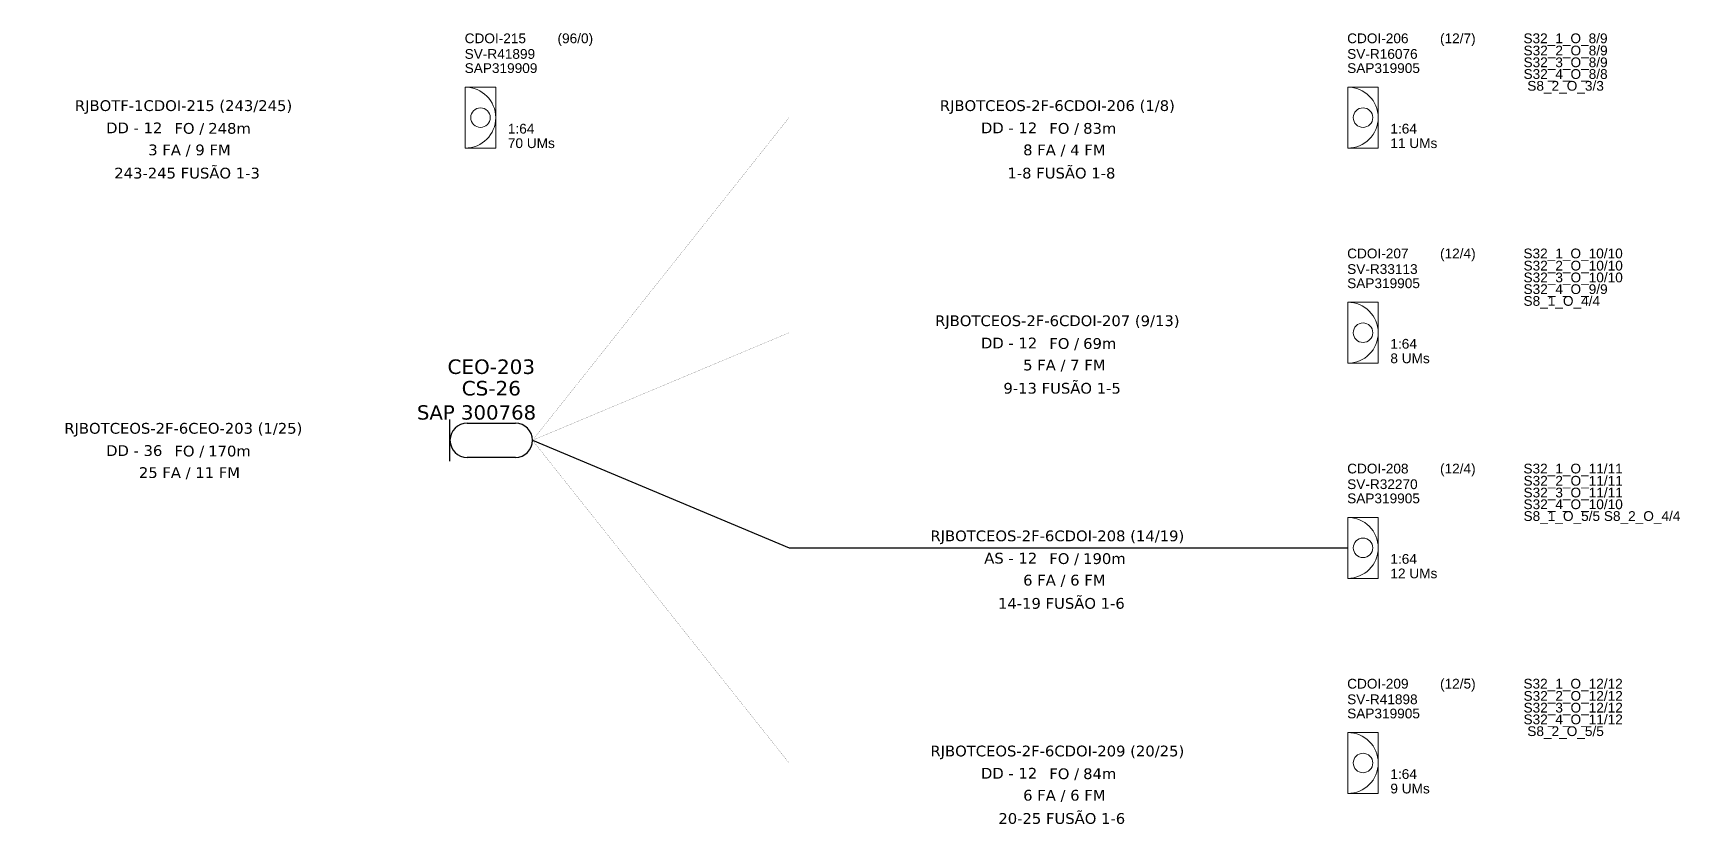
# Model space of a CAD drawing. Header units: millimetres. Extents: x 2479 to 4240, y 59 to 653.
# Drawn here: x 2658.4 to 2865, y 225.7 to 325 of the extents above; entities that cross this region are included whole.
import ezdxf
from ezdxf.enums import TextEntityAlignment as Align

# ---------------------------------------------------------------- set-up
doc = ezdxf.new("R2010")
doc.units = ezdxf.units.MM
doc.header["$LTSCALE"] = 0.1
doc.header["$MEASUREMENT"] = 0
for name, color, linetype, lineweight in [("20.0-LEGENDA DOS CDO'S", 1, 'Continuous', 0), ('20.1-CDO_INTERIOR', 1, 'Continuous', 0), ('40.1-ETIQUETAS', 1, 'Continuous', 20), ('Texto_Cabos', 1, 'Continuous', 20)]:
    doc.layers.add(name, color=color, linetype=linetype, lineweight=lineweight)
for name, color, linetype in [('20.4-CEO', 1, 'Continuous'), ('20.5-CABO AÉREO', 1, 'Continuous'), ('CD a instalar', 1, 'Continuous')]:
    doc.layers.add(name, color=color, linetype=linetype)
doc.styles.add('ARIAL', font='arial.ttf')
doc.styles.add('siredit', font='verdana.ttf')
doc.linetypes.add('FENCELINE1', pattern='A,0.25,-0.1,[133,ltypeshp.shx,S=0.1,R=0,X=-0.1,Y=0],-0.1,1', length=1.45)

# ---------------------------------------------------------------- blocks, each defined once
blk = doc.blocks.new('Attributo_cabos')
at = {"layer": 'Texto_Cabos', "color": 0, "style": 'siredit'}
blk.add_text('FO /', height=1.5, dxfattribs=at).set_placement((1.49, -1.5), align=Align.MIDDLE_RIGHT)
at = {"layer": 'Texto_Cabos', "color": 0, "style": 'siredit', "flags": 1}
for tag, p in [('ID', (-0.57, 7.5)), ('N_CABOS_R_PRIMARIA', (-0.57, 4.5)), ('S/CORTE_R_PRIMARIA', (-0.57, -10.5)), ('FUSÃO_R_PRIMARIA', (-0.57, -13.5)), ('T_CABOS', (-0.57, -19.5))]:
    blk.add_attdef(tag, text='', height=1.5, dxfattribs=at).set_placement(p, align=Align.MIDDLE_CENTER)
at = {"layer": 'Texto_Cabos', "color": 0, "style": 'siredit'}
for tag, p in [('N_CABOS_001', (-16.32, 0.92)), ('FUSÃO_001', (-1.03, -8.25))]:
    blk.add_attdef(tag, p, '', height=1.5, dxfattribs=at)
blk.add_attdef('FIBRAS', text='', height=1.5, dxfattribs=at).set_placement((-4.34, -1.43), align=Align.MIDDLE_RIGHT)
blk.add_attdef('METROS', text='', height=1.5, dxfattribs=at).set_placement((2.05, -1.5), align=Align.MIDDLE_LEFT)
blk.add_attdef('FA/FM', text='', height=1.5, dxfattribs=at).set_placement((-0.57, -4.5), align=Align.MIDDLE_CENTER)
at = {"layer": 'Texto_Cabos', "color": 0, "style": 'siredit', "flags": 1}
blk.add_attdef('S/CORTE', text='', height=1.5, dxfattribs=at).set_placement((-0.57, -16.5), align=Align.CENTER)
blk = doc.blocks.new('CDO_INTERIOR_TROCA')
at = {"layer": '20.1-CDO_INTERIOR', "color": 0, "lineweight": 18}
blk.add_lwpolyline([(4.25, -4.25), (4.25, 4.25), (0, 4.25), (0, -4.25)], close=True, dxfattribs=at)
blk.add_circle((2.13, 0), 1.36, dxfattribs=at)
blk.add_arc((0, 0), 4.25, 270, 90, dxfattribs=at)
at = {"layer": "20.0-LEGENDA DOS CDO'S", "color": 0, "style": 'ARIAL'}
for tag, p in [('CDO_N', (-0.08, 10.38)), ('SPLITER_1', (24.48, 10.38)), ('SURVEY', (-0.08, 8.2)), ('SPLITER_2', (24.5, 8.68)), ('SAP_ANTIGO', (-0.08, 6.23)), ('/_SAP_NOVO', (12.37, 6.23)), ('SPLITER_3', (24.5, 7.04)), ('SPLITER_4', (24.5, 5.4)), ('SPLITER_5', (24.5, 3.75)), ('1:XX', (5.94, -2.22)), ('UMS', (5.94, -4.24))]:
    blk.add_attdef(tag, p, '', height=1.36, dxfattribs=at)
blk.add_attdef('FIBRAS_UTILIZADAS', text='', height=1.36, dxfattribs=at).set_placement((15.34, 10.38), align=Align.CENTER)
blk = doc.blocks.new('CEO_UN')
at = {"layer": '20.4-CEO', "color": 0}
for p, q in [((-9.11, 2.39), (-2.39, 2.39)), ((-2.39, -2.39), (-9.11, -2.39))]:
    blk.add_line(p, q, dxfattribs=at)
blk.add_lwpolyline([(-11.5, -2.89), (-11.5, 2.89)], dxfattribs=at)
for centre, start, end in [((-9.11, 0), 90, 270), ((-2.39, 0), 270, 90)]:
    blk.add_arc(centre, 2.39, start, end, dxfattribs=at)
at = {"layer": '20.4-CEO', "color": 7, "style": 'siredit'}
for tag, height, p in [('NOME?', 2.03, (-5.75, 10.27)), ('LOCAL?', 2.03, (-5.75, 7.27)), ('TIPO?', 2, (-9.11, 3.89))]:
    blk.add_attdef(tag, text='', height=height, dxfattribs=at).set_placement(p, align=Align.MIDDLE_CENTER)
blk.add_attdef('FIBRAS_RESERVA', text='', height=2.03, dxfattribs=at).set_placement((-5.75, -3.97), align=Align.TOP_CENTER)

msp = doc.modelspace()

# ---------------------------------------------------------------- linework, layer by layer
at = {"layer": '20.5-CABO AÉREO', "color": 0, "linetype": 'FENCELINE1', "ltscale": 50}
for p, q in [((2721.1, 273.89), (2753.28, 260.39)), ((2753.28, 260.39), (2823.36, 260.39))]:
    msp.add_line(p, q, dxfattribs=at)
at = {"layer": 'CD a instalar', "color": 0, "linetype": 'ByBlock', "const_width": 0.018}
for points in [[(2603.56, 273.89), (2642.58, 314.39), (2712.66, 314.39)], [(2721.1, 273.89), (2753.28, 314.39), (2823.36, 314.39)], [(2721.1, 273.89), (2753.28, 287.39), (2823.36, 287.39)], [(2603.56, 273.89), (2642.58, 273.89), (2710.75, 273.89)], [(2721.1, 273.89), (2753.28, 233.39), (2823.36, 233.39)]]:
    msp.add_lwpolyline(points, dxfattribs=at)

# ---------------------------------------------------------------- block references
at = {"color": 0}
ref = msp.add_blockref('CDO_INTERIOR_TROCA', (2712.66, 314.39), dxfattribs=dict(at, xscale=0.8999999999999772, yscale=0.8999999999999985, zscale=0.9))
ref.add_attrib('CDO_N', 'CDOI-215', (2712.59, 323.73), dxfattribs={"layer": "20.0-LEGENDA DOS CDO'S", "color": 0, "height": 1.224, "style": 'ARIAL'})
ref.add_attrib('FIBRAS_UTILIZADAS', '(96/0)', dxfattribs={"layer": "20.0-LEGENDA DOS CDO'S", "color": 0, "height": 1.224, "style": 'ARIAL'}).set_placement((2726.47, 323.73), align=Align.CENTER)
ref.add_attrib('SURVEY', 'SV-R41899', (2712.59, 321.77), dxfattribs={"layer": "20.0-LEGENDA DOS CDO'S", "color": 0, "height": 1.224, "style": 'ARIAL'})
ref.add_attrib('SAP_ANTIGO', 'SAP319909', (2712.59, 319.99), dxfattribs={"layer": "20.0-LEGENDA DOS CDO'S", "color": 0, "height": 1.224, "style": 'ARIAL'})
ref.add_attrib('1:XX', '1:64', (2718.01, 312.39), dxfattribs={"layer": "20.0-LEGENDA DOS CDO'S", "color": 0, "height": 1.224, "style": 'ARIAL'})
ref.add_attrib('UMS', '70 UMs', (2718.01, 310.57), dxfattribs={"layer": "20.0-LEGENDA DOS CDO'S", "color": 0, "height": 1.224, "style": 'ARIAL'})
ref = msp.add_blockref('CDO_INTERIOR_TROCA', (2823.36, 314.39), dxfattribs=dict(at, xscale=0.8999999999999772, yscale=0.8999999999999985, zscale=0.9))
ref.add_attrib('CDO_N', 'CDOI-206', (2823.29, 323.73), dxfattribs={"layer": "20.0-LEGENDA DOS CDO'S", "color": 0, "height": 1.224, "style": 'ARIAL'})
ref.add_attrib('FIBRAS_UTILIZADAS', '(12/7)', dxfattribs={"layer": "20.0-LEGENDA DOS CDO'S", "color": 0, "height": 1.224, "style": 'ARIAL'}).set_placement((2837.17, 323.73), align=Align.CENTER)
ref.add_attrib('SURVEY', 'SV-R16076', (2823.29, 321.77), dxfattribs={"layer": "20.0-LEGENDA DOS CDO'S", "color": 0, "height": 1.224, "style": 'ARIAL'})
ref.add_attrib('SAP_ANTIGO', 'SAP319905', (2823.29, 319.99), dxfattribs={"layer": "20.0-LEGENDA DOS CDO'S", "color": 0, "height": 1.224, "style": 'ARIAL'})
ref.add_attrib('1:XX', '1:64', (2828.71, 312.39), dxfattribs={"layer": "20.0-LEGENDA DOS CDO'S", "color": 0, "height": 1.224, "style": 'ARIAL'})
ref.add_attrib('UMS', '11 UMs', (2828.71, 310.57), dxfattribs={"layer": "20.0-LEGENDA DOS CDO'S", "color": 0, "height": 1.224, "style": 'ARIAL'})
ref.add_attrib('SPLITER_1', 'S32_1_O_8/9', (2845.4, 323.73), dxfattribs={"layer": "20.0-LEGENDA DOS CDO'S", "color": 0, "height": 1.2242, "style": 'ARIAL'})
ref.add_attrib('SPLITER_2', 'S32_2_O_8/9', (2845.41, 322.2), dxfattribs={"layer": "20.0-LEGENDA DOS CDO'S", "color": 0, "height": 1.2242, "style": 'ARIAL'})
ref.add_attrib('SPLITER_3', 'S32_3_O_8/9', (2845.41, 320.72), dxfattribs={"layer": "20.0-LEGENDA DOS CDO'S", "color": 0, "height": 1.2242, "style": 'ARIAL'})
ref.add_attrib('SPLITER_4', 'S32_4_O_8/8', (2845.41, 319.25), dxfattribs={"layer": "20.0-LEGENDA DOS CDO'S", "color": 0, "height": 1.2242, "style": 'ARIAL'})
ref.add_attrib('SPLITER_5', ' S8_2_O_3/3  ', (2845.41, 317.77), dxfattribs={"layer": "20.0-LEGENDA DOS CDO'S", "color": 0, "height": 1.2242, "style": 'ARIAL'})
ref = msp.add_blockref('CDO_INTERIOR_TROCA', (2823.36, 287.39), dxfattribs=dict(at, xscale=0.8999999999999772, yscale=0.8999999999999985, zscale=0.9))
ref.add_attrib('CDO_N', 'CDOI-207', (2823.29, 296.73), dxfattribs={"layer": "20.0-LEGENDA DOS CDO'S", "color": 0, "height": 1.224, "style": 'ARIAL'})
ref.add_attrib('FIBRAS_UTILIZADAS', '(12/4)', dxfattribs={"layer": "20.0-LEGENDA DOS CDO'S", "color": 0, "height": 1.224, "style": 'ARIAL'}).set_placement((2837.17, 296.73), align=Align.CENTER)
ref.add_attrib('SURVEY', 'SV-R33113', (2823.29, 294.77), dxfattribs={"layer": "20.0-LEGENDA DOS CDO'S", "color": 0, "height": 1.224, "style": 'ARIAL'})
ref.add_attrib('SAP_ANTIGO', 'SAP319905', (2823.29, 292.99), dxfattribs={"layer": "20.0-LEGENDA DOS CDO'S", "color": 0, "height": 1.224, "style": 'ARIAL'})
ref.add_attrib('1:XX', '1:64', (2828.71, 285.39), dxfattribs={"layer": "20.0-LEGENDA DOS CDO'S", "color": 0, "height": 1.224, "style": 'ARIAL'})
ref.add_attrib('UMS', '8 UMs', (2828.71, 283.57), dxfattribs={"layer": "20.0-LEGENDA DOS CDO'S", "color": 0, "height": 1.224, "style": 'ARIAL'})
ref.add_attrib('SPLITER_1', 'S32_1_O_10/10', (2845.4, 296.73), dxfattribs={"layer": "20.0-LEGENDA DOS CDO'S", "color": 0, "height": 1.2242, "style": 'ARIAL'})
ref.add_attrib('SPLITER_2', 'S32_2_O_10/10', (2845.41, 295.2), dxfattribs={"layer": "20.0-LEGENDA DOS CDO'S", "color": 0, "height": 1.2242, "style": 'ARIAL'})
ref.add_attrib('SPLITER_3', 'S32_3_O_10/10', (2845.41, 293.72), dxfattribs={"layer": "20.0-LEGENDA DOS CDO'S", "color": 0, "height": 1.2242, "style": 'ARIAL'})
ref.add_attrib('SPLITER_4', 'S32_4_O_9/9', (2845.41, 292.25), dxfattribs={"layer": "20.0-LEGENDA DOS CDO'S", "color": 0, "height": 1.2242, "style": 'ARIAL'})
ref.add_attrib('SPLITER_5', 'S8_1_O_4/4   ', (2845.41, 290.77), dxfattribs={"layer": "20.0-LEGENDA DOS CDO'S", "color": 0, "height": 1.2242, "style": 'ARIAL'})
ref = msp.add_blockref('CDO_INTERIOR_TROCA', (2823.36, 260.39), dxfattribs=dict(at, xscale=0.8999999999999772, yscale=0.8999999999999985, zscale=0.9))
ref.add_attrib('CDO_N', 'CDOI-208', (2823.29, 269.73), dxfattribs={"layer": "20.0-LEGENDA DOS CDO'S", "color": 0, "height": 1.224, "style": 'ARIAL'})
ref.add_attrib('FIBRAS_UTILIZADAS', '(12/4)', dxfattribs={"layer": "20.0-LEGENDA DOS CDO'S", "color": 0, "height": 1.224, "style": 'ARIAL'}).set_placement((2837.17, 269.73), align=Align.CENTER)
ref.add_attrib('SURVEY', 'SV-R32270', (2823.29, 267.77), dxfattribs={"layer": "20.0-LEGENDA DOS CDO'S", "color": 0, "height": 1.224, "style": 'ARIAL'})
ref.add_attrib('SAP_ANTIGO', 'SAP319905', (2823.29, 265.99), dxfattribs={"layer": "20.0-LEGENDA DOS CDO'S", "color": 0, "height": 1.224, "style": 'ARIAL'})
ref.add_attrib('1:XX', '1:64', (2828.71, 258.39), dxfattribs={"layer": "20.0-LEGENDA DOS CDO'S", "color": 0, "height": 1.224, "style": 'ARIAL'})
ref.add_attrib('UMS', '12 UMs', (2828.71, 256.57), dxfattribs={"layer": "20.0-LEGENDA DOS CDO'S", "color": 0, "height": 1.224, "style": 'ARIAL'})
ref.add_attrib('SPLITER_1', 'S32_1_O_11/11', (2845.4, 269.73), dxfattribs={"layer": "20.0-LEGENDA DOS CDO'S", "color": 0, "height": 1.2242, "style": 'ARIAL'})
ref.add_attrib('SPLITER_2', 'S32_2_O_11/11', (2845.41, 268.2), dxfattribs={"layer": "20.0-LEGENDA DOS CDO'S", "color": 0, "height": 1.2242, "style": 'ARIAL'})
ref.add_attrib('SPLITER_3', 'S32_3_O_11/11', (2845.41, 266.72), dxfattribs={"layer": "20.0-LEGENDA DOS CDO'S", "color": 0, "height": 1.2242, "style": 'ARIAL'})
ref.add_attrib('SPLITER_4', 'S32_4_O_10/10', (2845.41, 265.25), dxfattribs={"layer": "20.0-LEGENDA DOS CDO'S", "color": 0, "height": 1.2242, "style": 'ARIAL'})
ref.add_attrib('SPLITER_5', 'S8_1_O_5/5 S8_2_O_4/4  ', (2845.41, 263.77), dxfattribs={"layer": "20.0-LEGENDA DOS CDO'S", "color": 0, "height": 1.2242, "style": 'ARIAL'})
ref = msp.add_blockref('CDO_INTERIOR_TROCA', (2823.36, 233.39), dxfattribs=dict(at, xscale=0.8999999999999772, yscale=0.8999999999999985, zscale=0.9))
ref.add_attrib('CDO_N', 'CDOI-209', (2823.29, 242.73), dxfattribs={"layer": "20.0-LEGENDA DOS CDO'S", "color": 0, "height": 1.224, "style": 'ARIAL'})
ref.add_attrib('FIBRAS_UTILIZADAS', '(12/5)', dxfattribs={"layer": "20.0-LEGENDA DOS CDO'S", "color": 0, "height": 1.224, "style": 'ARIAL'}).set_placement((2837.17, 242.73), align=Align.CENTER)
ref.add_attrib('SURVEY', 'SV-R41898', (2823.29, 240.77), dxfattribs={"layer": "20.0-LEGENDA DOS CDO'S", "color": 0, "height": 1.224, "style": 'ARIAL'})
ref.add_attrib('SAP_ANTIGO', 'SAP319905', (2823.29, 238.99), dxfattribs={"layer": "20.0-LEGENDA DOS CDO'S", "color": 0, "height": 1.224, "style": 'ARIAL'})
ref.add_attrib('1:XX', '1:64', (2828.71, 231.39), dxfattribs={"layer": "20.0-LEGENDA DOS CDO'S", "color": 0, "height": 1.224, "style": 'ARIAL'})
ref.add_attrib('UMS', '9 UMs', (2828.71, 229.57), dxfattribs={"layer": "20.0-LEGENDA DOS CDO'S", "color": 0, "height": 1.224, "style": 'ARIAL'})
ref.add_attrib('SPLITER_1', 'S32_1_O_12/12', (2845.4, 242.73), dxfattribs={"layer": "20.0-LEGENDA DOS CDO'S", "color": 0, "height": 1.2242, "style": 'ARIAL'})
ref.add_attrib('SPLITER_2', 'S32_2_O_12/12', (2845.41, 241.2), dxfattribs={"layer": "20.0-LEGENDA DOS CDO'S", "color": 0, "height": 1.2242, "style": 'ARIAL'})
ref.add_attrib('SPLITER_3', 'S32_3_O_12/12', (2845.41, 239.72), dxfattribs={"layer": "20.0-LEGENDA DOS CDO'S", "color": 0, "height": 1.2242, "style": 'ARIAL'})
ref.add_attrib('SPLITER_4', 'S32_4_O_11/12', (2845.41, 238.25), dxfattribs={"layer": "20.0-LEGENDA DOS CDO'S", "color": 0, "height": 1.2242, "style": 'ARIAL'})
ref.add_attrib('SPLITER_5', ' S8_2_O_5/5  ', (2845.41, 236.77), dxfattribs={"layer": "20.0-LEGENDA DOS CDO'S", "color": 0, "height": 1.2242, "style": 'ARIAL'})
at = {"layer": '20.4-CEO', "color": 0}
ref = msp.add_blockref('CEO_UN', (2721.1, 273.89), dxfattribs=dict(at, xscale=0.8999999999999772, yscale=0.8999999999999985, zscale=0.9))
ref.add_attrib('NOME?', 'CEO-203', dxfattribs={"color": 7, "height": 1.825, "style": 'siredit'}).set_placement((2715.93, 283.13), align=Align.MIDDLE_CENTER)
ref.add_attrib('LOCAL?', 'CS-26', dxfattribs={"color": 7, "height": 1.825, "style": 'siredit'}).set_placement((2715.93, 280.43), align=Align.MIDDLE_CENTER)
ref.add_attrib('TIPO?', '   SAP 300768', dxfattribs={"color": 7, "height": 1.8, "style": 'siredit'}).set_placement((2712.9, 277.39), align=Align.MIDDLE_CENTER)
at = {"layer": '40.1-ETIQUETAS', "color": 0}
ref = msp.add_blockref('Attributo_cabos', (2678.58, 314.39), dxfattribs=dict(at, xscale=0.8999999999999772, yscale=0.8999999999999985, zscale=0.9))
ref.add_attrib('N_CABOS_001', 'RJBOTF-1CDOI-215 (243/245)', (2663.7, 315.22), dxfattribs={"layer": 'Texto_Cabos', "color": 0, "height": 1.35, "style": 'siredit'})
ref.add_attrib('FUSÃO_001', '243-245 FUSÃO 1-3', (2668.64, 306.75), dxfattribs={"layer": 'Texto_Cabos', "color": 0, "height": 1.35, "style": 'siredit'})
ref.add_attrib('FA/FM', '3 FA / 9 FM', dxfattribs={"layer": 'Texto_Cabos', "color": 0, "height": 1.35, "style": 'siredit'}).set_placement((2678.07, 310.34), align=Align.MIDDLE_CENTER)
ref.add_attrib('FIBRAS', 'DD - 12', dxfattribs={"layer": 'Texto_Cabos', "color": 0, "height": 1.35, "style": 'siredit'}).set_placement((2674.67, 313.1), align=Align.MIDDLE_RIGHT)
ref.add_attrib('METROS', '248m', dxfattribs={"layer": 'Texto_Cabos', "color": 0, "height": 1.35, "style": 'siredit'}).set_placement((2680.43, 313.04), align=Align.MIDDLE_LEFT)
ref = msp.add_blockref('Attributo_cabos', (2788.32, 314.39), dxfattribs=dict(at, xscale=0.8999999999999772, yscale=0.8999999999999985, zscale=0.9))
ref.add_attrib('N_CABOS_001', 'RJBOTCEOS-2F-6CDOI-206 (1/8)', (2772.19, 315.22), dxfattribs={"layer": 'Texto_Cabos', "color": 0, "height": 1.35, "style": 'siredit'})
ref.add_attrib('FUSÃO_001', '1-8 FUSÃO 1-8', (2780.67, 306.75), dxfattribs={"layer": 'Texto_Cabos', "color": 0, "height": 1.35, "style": 'siredit'})
ref.add_attrib('FA/FM', '8 FA / 4 FM', dxfattribs={"layer": 'Texto_Cabos', "color": 0, "height": 1.35, "style": 'siredit'}).set_placement((2787.81, 310.34), align=Align.MIDDLE_CENTER)
ref.add_attrib('FIBRAS', 'DD - 12', dxfattribs={"layer": 'Texto_Cabos', "color": 0, "height": 1.35, "style": 'siredit'}).set_placement((2784.41, 313.1), align=Align.MIDDLE_RIGHT)
ref.add_attrib('METROS', '83m', dxfattribs={"layer": 'Texto_Cabos', "color": 0, "height": 1.35, "style": 'siredit'}).set_placement((2790.17, 313.04), align=Align.MIDDLE_LEFT)
ref = msp.add_blockref('Attributo_cabos', (2788.32, 287.39), dxfattribs=dict(at, xscale=0.8999999999999772, yscale=0.8999999999999985, zscale=0.9))
ref.add_attrib('N_CABOS_001', 'RJBOTCEOS-2F-6CDOI-207 (9/13)', (2771.6, 288.22), dxfattribs={"layer": 'Texto_Cabos', "color": 0, "height": 1.35, "style": 'siredit'})
ref.add_attrib('FUSÃO_001', '9-13 FUSÃO 1-5', (2780.17, 279.75), dxfattribs={"layer": 'Texto_Cabos', "color": 0, "height": 1.35, "style": 'siredit'})
ref.add_attrib('FA/FM', '5 FA / 7 FM', dxfattribs={"layer": 'Texto_Cabos', "color": 0, "height": 1.35, "style": 'siredit'}).set_placement((2787.81, 283.34), align=Align.MIDDLE_CENTER)
ref.add_attrib('FIBRAS', 'DD - 12', dxfattribs={"layer": 'Texto_Cabos', "color": 0, "height": 1.35, "style": 'siredit'}).set_placement((2784.41, 286.1), align=Align.MIDDLE_RIGHT)
ref.add_attrib('METROS', '69m', dxfattribs={"layer": 'Texto_Cabos', "color": 0, "height": 1.35, "style": 'siredit'}).set_placement((2790.17, 286.04), align=Align.MIDDLE_LEFT)
ref = msp.add_blockref('Attributo_cabos', (2678.58, 273.89), dxfattribs=dict(at, xscale=0.8999999999999772, yscale=0.8999999999999985, zscale=0.9))
ref.add_attrib('N_CABOS_001', 'RJBOTCEOS-2F-6CEO-203 (1/25)', (2662.37, 274.72), dxfattribs={"layer": 'Texto_Cabos', "color": 0, "height": 1.35, "style": 'siredit'})
ref.add_attrib('FA/FM', '25 FA / 11 FM', dxfattribs={"layer": 'Texto_Cabos', "color": 0, "height": 1.35, "style": 'siredit'}).set_placement((2678.07, 269.84), align=Align.MIDDLE_CENTER)
ref.add_attrib('FIBRAS', 'DD - 36', dxfattribs={"layer": 'Texto_Cabos', "color": 0, "height": 1.35, "style": 'siredit'}).set_placement((2674.67, 272.6), align=Align.MIDDLE_RIGHT)
ref.add_attrib('METROS', '170m', dxfattribs={"layer": 'Texto_Cabos', "color": 0, "height": 1.35, "style": 'siredit'}).set_placement((2680.42, 272.54), align=Align.MIDDLE_LEFT)
ref = msp.add_blockref('Attributo_cabos', (2788.32, 260.39), dxfattribs=dict(at, xscale=0.8999999999999772, yscale=0.8999999999999985, zscale=0.9))
ref.add_attrib('N_CABOS_001', 'RJBOTCEOS-2F-6CDOI-208 (14/19)', (2771.01, 261.22), dxfattribs={"layer": 'Texto_Cabos', "color": 0, "height": 1.35, "style": 'siredit'})
ref.add_attrib('FUSÃO_001', '14-19 FUSÃO 1-6', (2779.49, 252.75), dxfattribs={"layer": 'Texto_Cabos', "color": 0, "height": 1.35, "style": 'siredit'})
ref.add_attrib('FA/FM', '6 FA / 6 FM', dxfattribs={"layer": 'Texto_Cabos', "color": 0, "height": 1.35, "style": 'siredit'}).set_placement((2787.81, 256.34), align=Align.MIDDLE_CENTER)
ref.add_attrib('FIBRAS', 'AS - 12', dxfattribs={"layer": 'Texto_Cabos', "color": 0, "height": 1.35, "style": 'siredit'}).set_placement((2784.41, 259.1), align=Align.MIDDLE_RIGHT)
ref.add_attrib('METROS', '190m', dxfattribs={"layer": 'Texto_Cabos', "color": 0, "height": 1.35, "style": 'siredit'}).set_placement((2790.17, 259.04), align=Align.MIDDLE_LEFT)
ref = msp.add_blockref('Attributo_cabos', (2788.32, 233.39), dxfattribs=dict(at, xscale=0.8999999999999772, yscale=0.8999999999999985, zscale=0.9))
ref.add_attrib('N_CABOS_001', 'RJBOTCEOS-2F-6CDOI-209 (20/25)', (2771.01, 234.22), dxfattribs={"layer": 'Texto_Cabos', "color": 0, "height": 1.35, "style": 'siredit'})
ref.add_attrib('FUSÃO_001', '20-25 FUSÃO 1-6', (2779.54, 225.75), dxfattribs={"layer": 'Texto_Cabos', "color": 0, "height": 1.35, "style": 'siredit'})
ref.add_attrib('FA/FM', '6 FA / 6 FM', dxfattribs={"layer": 'Texto_Cabos', "color": 0, "height": 1.35, "style": 'siredit'}).set_placement((2787.81, 229.34), align=Align.MIDDLE_CENTER)
ref.add_attrib('FIBRAS', 'DD - 12', dxfattribs={"layer": 'Texto_Cabos', "color": 0, "height": 1.35, "style": 'siredit'}).set_placement((2784.41, 232.1), align=Align.MIDDLE_RIGHT)
ref.add_attrib('METROS', '84m', dxfattribs={"layer": 'Texto_Cabos', "color": 0, "height": 1.35, "style": 'siredit'}).set_placement((2790.17, 232.04), align=Align.MIDDLE_LEFT)

doc.saveas('drawing.dxf')
